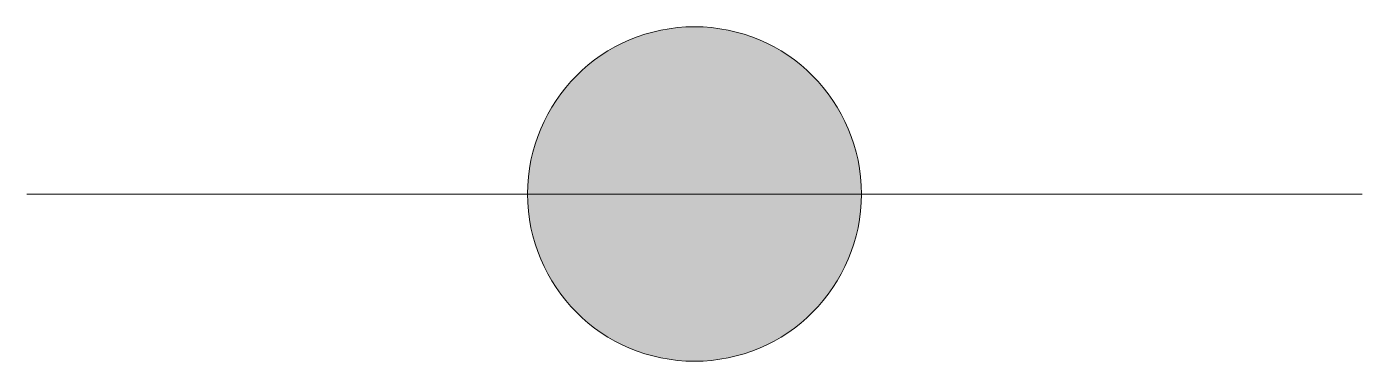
# Model space of a CAD drawing. Extents: x -2 to 2, y -0.5 to 0.5.
import ezdxf

# ---------------------------------------------------------------- set-up
doc = ezdxf.new("R2010")
doc.units = 0
doc.header["$LTSCALE"] = 25
doc.header["$MEASUREMENT"] = 0
doc.layers.get('0').update_dxf_attribs({"linetype": 'CONTINUOUS'})

msp = doc.modelspace()

# ---------------------------------------------------------------- hatches: boundary and pattern name
at = {"lineweight": 18}
for points in [[(-0.5, 0), (0, 0), (0.5, 0, 1)], [(-0.5, 0), (0, 0), (0.5, 0, -1)]]:
    msp.add_hatch(color=0, dxfattribs=at).paths.add_polyline_path(points)

# ---------------------------------------------------------------- linework, layer by layer
at = {"color": 0, "lineweight": 18}
for q in [(-2, 0), (2, 0)]:
    msp.add_line((0, 0), q, dxfattribs=at)
msp.add_circle((0, 0), 0.5, dxfattribs=at)

doc.saveas('drawing.dxf')
